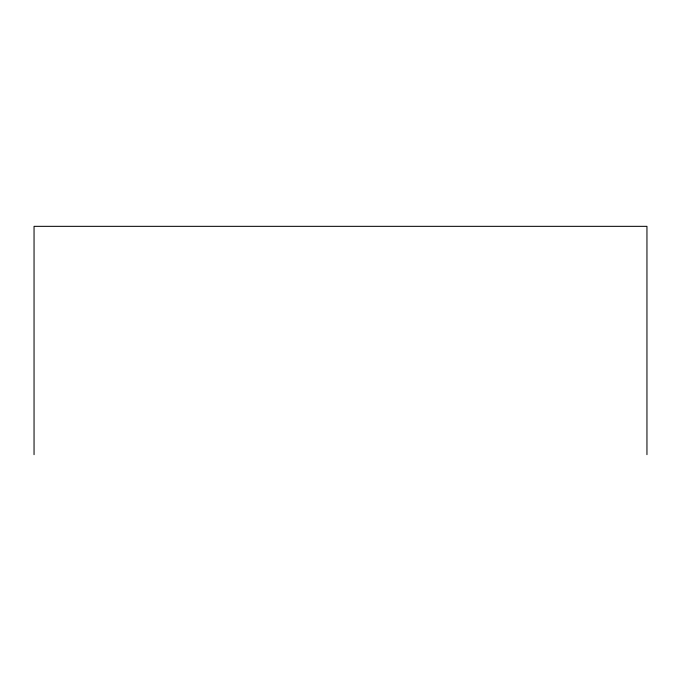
<?xml version="1.0" encoding="UTF-8"?>
<svg xmlns="http://www.w3.org/2000/svg" width="681" height="681" viewBox="0 0 681 681"><rect width="100%" height="100%" fill="white"/><g stroke="black" fill="none" stroke-linecap="round" stroke-linejoin="round"><path stroke-width="1.02" d="M646.95 454.661L646.95 226.339L34.05 226.339L34.05 454.661"/></g></svg>
